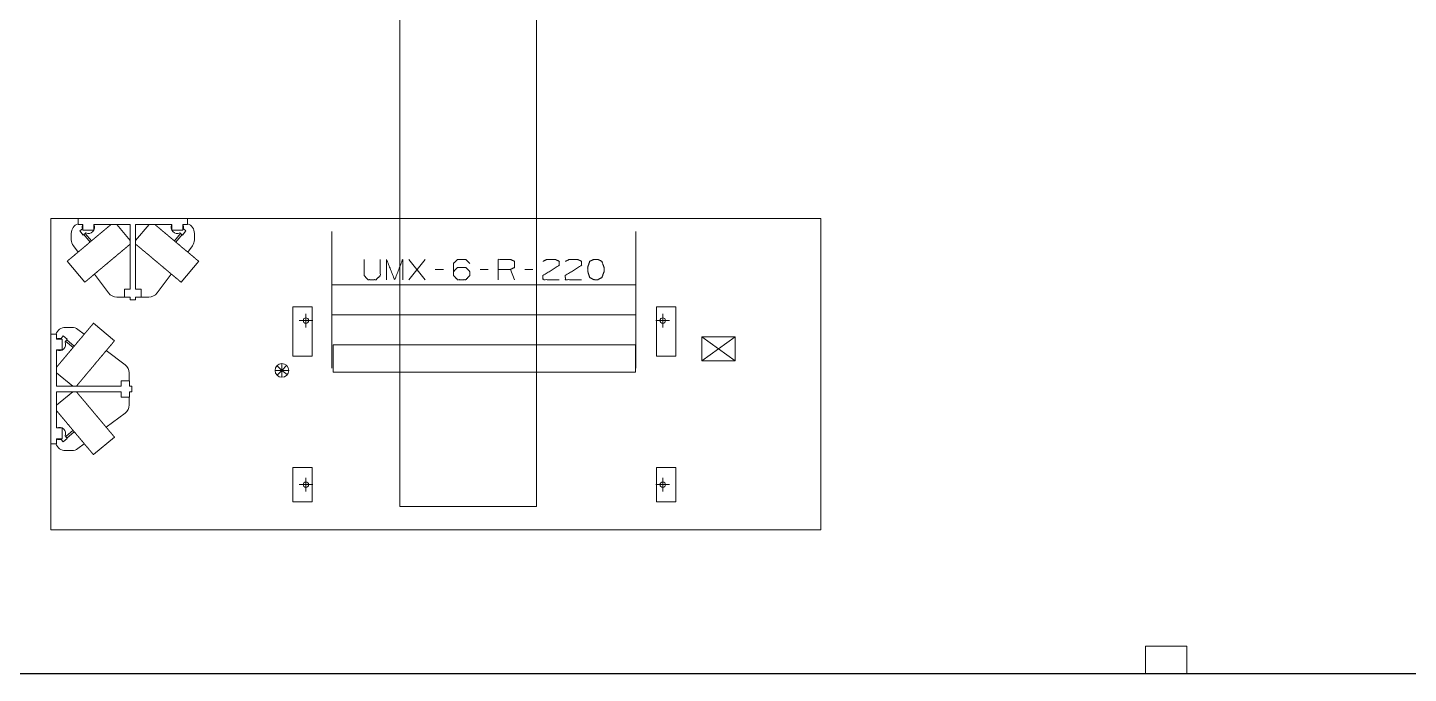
# Model space of a CAD drawing. Header units: millimetres. Extents: x 3056 to 110866, y 16649 to 58349.
# Drawn here: x 21587 to 31676, y 16649 to 21369 of the extents above; entities that cross this region are included whole.
import ezdxf

# ---------------------------------------------------------------- set-up
doc = ezdxf.new("R2010")
doc.units = ezdxf.units.MM
doc.layers.add('1', color=7, linetype='Continuous', true_color=0xffffff)

msp = doc.modelspace()

# ---------------------------------------------------------------- linework, layer by layer
at = {"layer": '1', "color": 143, "linetype": 'Continuous', "lineweight": 13}
for p, q in [((24306, 54363), (24306, 17870)), ((25306, 17870), (25306, 52663)), ((110866, 16649), (3056, 16649))]:
    msp.add_line(p, q, dxfattribs=at)
at = {"layer": '1', "color": 80, "linetype": 'Continuous', "lineweight": 13}
for p, q in [((21756, 17699), (21756, 19973)), ((21756, 17699), (21756, 19973)), ((21756, 19973), (27383, 19973)), ((21756, 19973), (27383, 19973)), ((21956, 19973), (21956, 19930)), ((21956, 19930), (21991, 19930)), ((21988, 19899), (21969, 19883)), ((21994, 19853), (21969, 19883)), ((21991, 19930), (21991, 19890)), ((22071, 19890), (21991, 19890)), ((22071, 19930), (22336, 19930)), ((22071, 19930), (22071, 19890)), ((22336, 19813), (22238, 19930)), ((22336, 19930), (22336, 19458)), ((22376, 19930), (22376, 19458)), ((22475, 19930), (22376, 19813)), ((22376, 19930), (22641, 19930)), ((22641, 19930), (22641, 19890)), ((22721, 19890), (22641, 19890)), ((22719, 19853), (22744, 19883)), ((22721, 19930), (22721, 19890)), ((22721, 19930), (22756, 19930)), ((22725, 19899), (22744, 19883)), ((22756, 19973), (22756, 19930)), ((27383, 19973), (27383, 17699)), ((27383, 19973), (27383, 17699)), ((21906, 19819), (21906, 19865)), ((22013, 19869), (21994, 19853)), ((21998, 19856), (22043, 19802)), ((22054, 19811), (22008, 19865)), ((22705, 19865), (22659, 19811)), ((22670, 19802), (22715, 19856)), ((22700, 19869), (22719, 19853)), ((22806, 19865), (22806, 19819)), ((21921, 19774), (21956, 19728)), ((22757, 19728), (22791, 19774)), ((24373, 19527), (24491, 19675)), ((24491, 19527), (24373, 19675)), ((21876, 19662), (22005, 19508)), ((22708, 19508), (22837, 19662)), ((24625, 19602), (24566, 19602)), ((24952, 19602), (24893, 19602)), ((25145, 19527), (25115, 19602)), ((25279, 19602), (25219, 19602)), ((22076, 19568), (22179, 19430)), ((22533, 19430), (22637, 19568)), ((26031, 19489), (23811, 19489)), ((22296, 19400), (22239, 19400)), ((22296, 19458), (22296, 19398)), ((22336, 19458), (22296, 19458)), ((22336, 19398), (22296, 19398)), ((22336, 19398), (22336, 19380)), ((22376, 19380), (22336, 19380)), ((22376, 19458), (22416, 19458)), ((22376, 19398), (22416, 19398)), ((22376, 19398), (22376, 19380)), ((22377, 19396), (22376, 19396)), ((22377, 19396), (22377, 19398)), ((22416, 19458), (22416, 19398)), ((22473, 19400), (22416, 19400)), ((23526, 19328), (23526, 18968)), ((23666, 19328), (23526, 19328)), ((23620, 19278), (23620, 19178)), ((23666, 18968), (23666, 19328)), ((23811, 19270), (26031, 19270)), ((26323, 19328), (26183, 19328)), ((26183, 19328), (26183, 18968)), ((26228, 19278), (26228, 19178)), ((26323, 18968), (26323, 19328)), ((21864, 19178), (21910, 19178)), ((22221, 19080), (22068, 19209)), ((23570, 19228), (23670, 19228)), ((26178, 19228), (26278, 19228)), ((21756, 19128), (21799, 19128)), ((21799, 19093), (21799, 19128)), ((21799, 19093), (21839, 19093)), ((21831, 19097), (21846, 19116)), ((21839, 19093), (21839, 19013)), ((21876, 19091), (21846, 19116)), ((21861, 19072), (21876, 19091)), ((21865, 19076), (21919, 19031)), ((21928, 19042), (21874, 19087)), ((22001, 19129), (21955, 19163)), ((26514, 18934), (26514, 19108)), ((26758, 18934), (26514, 19108)), ((26514, 19108), (26758, 19108)), ((26758, 19108), (26636, 19021)), ((26758, 19108), (26758, 18934)), ((21799, 19013), (21839, 19013)), ((21799, 18748), (21799, 19013)), ((22299, 18905), (22162, 19009)), ((23526, 18968), (23666, 18968)), ((23820, 19051), (26028, 19051)), ((23820, 18851), (23820, 19051)), ((26028, 19051), (26028, 18851)), ((26183, 18968), (26323, 18968)), ((26514, 18934), (26636, 19021)), ((23445, 18864), (23409, 18899)), ((23445, 18864), (23445, 18914)), ((23445, 18864), (23480, 18901)), ((26758, 18934), (26514, 18934)), ((21799, 18847), (21917, 18748)), ((22271, 18788), (22331, 18788)), ((22271, 18748), (22271, 18788)), ((22329, 18845), (22329, 18788)), ((22331, 18748), (22331, 18788)), ((23445, 18864), (23395, 18864)), ((23445, 18864), (23411, 18828)), ((23445, 18864), (23484, 18833)), ((23445, 18864), (23445, 18814)), ((23445, 18864), (23495, 18864)), ((26028, 18851), (23820, 18851)), ((21799, 18748), (22271, 18748)), ((21799, 18443), (21799, 18708)), ((21917, 18708), (21799, 18610)), ((21799, 18708), (22271, 18708)), ((22271, 18708), (22271, 18668)), ((22271, 18668), (22331, 18668)), ((22329, 18668), (22329, 18611)), ((22334, 18749), (22331, 18749)), ((22331, 18748), (22349, 18748)), ((22331, 18708), (22349, 18708)), ((22331, 18708), (22331, 18668)), ((22334, 18749), (22334, 18748)), ((22349, 18748), (22349, 18708)), ((22162, 18448), (22299, 18551)), ((21799, 18443), (21839, 18443)), ((21799, 18363), (21839, 18363)), ((21799, 18328), (21799, 18363)), ((21839, 18443), (21839, 18363)), ((21876, 18366), (21846, 18341)), ((21861, 18385), (21876, 18366)), ((21919, 18426), (21865, 18380)), ((21874, 18369), (21928, 18415)), ((22068, 18248), (22221, 18377)), ((21756, 18328), (21799, 18328)), ((21831, 18359), (21846, 18341)), ((21910, 18278), (21864, 18278)), ((21955, 18293), (22001, 18328)), ((23526, 18154), (23526, 17904)), ((23666, 18154), (23526, 18154)), ((23620, 18079), (23620, 17979)), ((23666, 17904), (23666, 18154)), ((26183, 18154), (26183, 17904)), ((26323, 18154), (26183, 18154)), ((26228, 18079), (26228, 17979)), ((26323, 17904), (26323, 18154)), ((23570, 18029), (23670, 18029)), ((26178, 18029), (26278, 18029)), ((23526, 17904), (23666, 17904)), ((26183, 17904), (26323, 17904)), ((27383, 17699), (21756, 17699)), ((27383, 17699), (21756, 17699))]:
    msp.add_line(p, q, dxfattribs=at)
at = {"layer": '1', "color": 9, "linetype": 'Continuous', "lineweight": 13}
for p, q in [((24306, 18649), (24306, 17870)), ((25306, 17870), (25306, 18649)), ((24306, 17870), (25306, 17870)), ((30056, 16849), (29756, 16849)), ((29756, 16849), (29756, 16649)), ((30056, 16649), (30056, 16849))]:
    msp.add_line(p, q, dxfattribs=at)
at = {"layer": '1', "color": 143, "linetype": 'Continuous', "lineweight": 25}
msp.add_line((3056, 16649), (110866, 16649), dxfattribs=at)
at = {"layer": '1', "color": 43, "linetype": 'Continuous', "lineweight": 13}
msp.add_line((110866, 16649), (3056, 16649), dxfattribs=at)
msp.add_line((110866, 16649), (3056, 16649), dxfattribs=at)
at = {"layer": '1', "color": 43, "linetype": 'Continuous', "lineweight": 25}
msp.add_line((3056, 16649), (110866, 16649), dxfattribs=at)
msp.add_line((3056, 16649), (110866, 16649), dxfattribs=at)
at = {"layer": '1', "color": 80, "linetype": 'Continuous', "lineweight": 13}
for centre, radius in [((23620, 19228), 20), ((26228, 19228), 20), ((23445, 18864), 50), ((23620, 18029), 20), ((26228, 18029), 20)]:
    msp.add_circle(centre, radius, dxfattribs=at)
for centre, radius, start, end in [((21981, 19865), 75, 109.4723, 180), ((22031, 19910), 45.2, 153.7683, 194.2622), ((22031, 19910), 45.2, 245.7378, 26.2321), ((22681, 19910), 45.2, 153.7679, 294.2622), ((22681, 19910), 45.2, 345.7378, 26.2317), ((22731, 19865), 75, 0, 70.5277), ((21981, 19819), 75, 180, 216.8699), ((22731, 19819), 75, 323.1301, 0), ((22239, 19475), 75, 216.8699, 270), ((22473, 19475), 75, 270, 323.1301), ((21864, 19103), 75, 90, 160.5277), ((21910, 19103), 75, 53.1301, 90), ((21819, 19053), 45.2, 75.7378, 116.2317), ((21819, 19053), 45.2, 243.7679, 24.2622), ((22254, 18845), 75, 0, 53.1301), ((22254, 18611), 75, 306.8699, 360), ((21819, 18403), 45.2, 335.7378, 116.2321), ((21819, 18403), 45.2, 243.7683, 284.2622), ((21864, 18353), 75, 199.4723, 270), ((21910, 18353), 75, 270, 306.8699)]:
    msp.add_arc(centre, radius, start, end, dxfattribs=at)
for points, knots in [([(22196, 19930), (22194, 19928), (22191, 19926), (22188, 19923), (22185, 19920), (22181, 19918), (22178, 19915), (22174, 19912), (22173, 19910), (22169, 19907), (22165, 19904), (22161, 19901), (22159, 19899), (22155, 19896), (22151, 19892), (22147, 19889), (22145, 19887), (22140, 19883), (22136, 19880), (22134, 19878), (22129, 19874), (22127, 19872), (22122, 19868), (22120, 19866), (22115, 19862), (22112, 19860), (22108, 19856), (22105, 19854), (22100, 19850), (22095, 19845), (22090, 19841), (22085, 19837), (22080, 19833), (22075, 19828), (22070, 19824), (22064, 19820), (22059, 19815), (22057, 19813), (22051, 19809), (22046, 19804), (22044, 19802), (22038, 19798), (22033, 19793), (22028, 19789), (22023, 19785), (22018, 19780), (22015, 19778), (22010, 19774), (22008, 19772), (22003, 19768), (21998, 19763), (21995, 19761), (21990, 19757), (21988, 19755), (21985, 19753), (21980, 19749), (21976, 19745), (21973, 19743), (21969, 19739), (21964, 19735), (21962, 19734), (21957, 19730), (21953, 19726), (21949, 19722), (21944, 19719), (21940, 19716), (21938, 19714), (21934, 19711), (21931, 19707), (21927, 19704), (21923, 19701), (21920, 19698), (21918, 19697), (21915, 19694), (21911, 19691), (21908, 19689), (21905, 19686), (21902, 19684), (21901, 19683), (21898, 19680), (21897, 19679), (21895, 19677), (21894, 19676), (21891, 19674), (21889, 19673), (21887, 19671), (21886, 19670), (21885, 19669), (21883, 19668), (21883, 19667), (21882, 19666), (21881, 19665), (21880, 19665), (21879, 19664), (21879, 19664), (21878, 19663), (21878, 19663), (21877, 19663), (21877, 19663), (21877, 19662), (21877, 19662), (21877, 19662), (21876, 19662), (21876, 19662), (21876, 19662), (21876, 19662)], [0, 0, 0.008593, 0.017599, 0.027012, 0.036823, 0.047022, 0.057601, 0.068549, 0.0742, 0.085683, 0.097509, 0.109668, 0.115827, 0.128467, 0.14141, 0.154643, 0.161402, 0.175053, 0.188964, 0.195984, 0.210267, 0.217523, 0.232144, 0.23951, 0.254444, 0.262003, 0.277214, 0.28486, 0.30032, 0.315928, 0.331667, 0.347526, 0.36349, 0.379541, 0.39567, 0.411858, 0.428091, 0.436223, 0.452494, 0.468776, 0.476915, 0.493181, 0.509419, 0.525611, 0.541749, 0.557809, 0.565795, 0.58172, 0.589654, 0.605411, 0.621033, 0.628769, 0.644166, 0.651826, 0.659399, 0.674445, 0.689303, 0.696678, 0.711216, 0.725528, 0.732563, 0.746502, 0.760184, 0.773592, 0.786715, 0.799541, 0.805878, 0.818239, 0.83027, 0.841966, 0.853314, 0.864304, 0.869616, 0.880047, 0.890096, 0.899754, 0.909012, 0.917861, 0.922182, 0.930402, 0.934296, 0.941871, 0.945547, 0.952461, 0.958924, 0.964935, 0.970483, 0.973026, 0.977873, 0.980181, 0.98225, 0.986151, 0.987981, 0.991162, 0.992511, 0.993857, 0.994962, 0.996065, 0.996926, 0.997787, 0.9984, 0.999016, 0.999387, 0.999755, 0.999879, 1, 1]), ([(22837, 19662), (22837, 19662), (22837, 19662), (22836, 19662), (22836, 19662), (22836, 19662), (22836, 19663), (22835, 19663), (22835, 19663), (22834, 19664), (22834, 19664), (22833, 19664), (22833, 19665), (22832, 19665), (22832, 19666), (22830, 19667), (22829, 19668), (22828, 19669), (22827, 19670), (22826, 19671), (22824, 19673), (22822, 19674), (22819, 19676), (22818, 19677), (22816, 19679), (22814, 19680), (22813, 19681), (22810, 19684), (22808, 19686), (22806, 19687), (22803, 19690), (22800, 19693), (22797, 19695), (22793, 19698), (22792, 19700), (22790, 19701), (22788, 19703), (22784, 19706), (22780, 19709), (22779, 19711), (22775, 19714), (22771, 19717), (22766, 19721), (22762, 19724), (22760, 19726), (22758, 19728), (22756, 19730), (22751, 19734), (22749, 19735), (22744, 19739), (22740, 19743), (22735, 19747), (22730, 19751), (22725, 19755), (22720, 19759), (22715, 19763), (22710, 19768), (22705, 19772), (22703, 19774), (22698, 19778), (22693, 19783), (22690, 19785), (22687, 19787), (22682, 19791), (22680, 19793), (22677, 19796), (22674, 19798), (22669, 19802), (22667, 19804), (22661, 19809), (22659, 19811), (22654, 19815), (22648, 19820), (22643, 19824), (22641, 19826), (22636, 19830), (22630, 19835), (22628, 19837), (22623, 19841), (22620, 19843), (22615, 19848), (22610, 19852), (22608, 19854), (22603, 19858), (22598, 19862), (22593, 19866), (22591, 19868), (22586, 19872), (22584, 19874), (22579, 19878), (22575, 19881), (22570, 19885), (22566, 19889), (22564, 19891), (22562, 19892), (22558, 19896), (22556, 19897), (22552, 19901), (22550, 19902), (22548, 19904), (22544, 19907), (22540, 19910), (22537, 19913), (22535, 19915), (22532, 19918), (22528, 19920), (22525, 19923), (22524, 19924), (22522, 19926), (22521, 19927), (22518, 19929), (22517, 19930)], [0, 0, 0.000247, 0.000613, 0.000984, 0.001597, 0.002216, 0.003076, 0.00504, 0.006143, 0.007489, 0.008838, 0.010431, 0.012019, 0.013851, 0.01568, 0.019821, 0.024432, 0.026976, 0.029517, 0.035068, 0.041078, 0.047541, 0.054453, 0.058129, 0.065702, 0.069601, 0.07371, 0.082139, 0.09099, 0.095513, 0.104976, 0.114829, 0.125076, 0.135698, 0.141192, 0.146683, 0.15236, 0.163882, 0.175745, 0.18176, 0.194124, 0.206795, 0.219771, 0.233043, 0.239815, 0.24659, 0.253495, 0.267436, 0.274471, 0.288785, 0.303324, 0.318076, 0.33303, 0.348171, 0.363493, 0.378967, 0.394588, 0.410342, 0.418281, 0.434204, 0.450221, 0.458252, 0.466321, 0.482486, 0.49058, 0.498701, 0.50682, 0.523084, 0.531225, 0.547507, 0.555644, 0.571908, 0.588141, 0.604331, 0.612391, 0.628482, 0.644493, 0.652474, 0.668329, 0.676203, 0.691876, 0.707406, 0.715136, 0.730434, 0.745557, 0.760491, 0.767856, 0.782478, 0.789734, 0.804016, 0.818053, 0.831839, 0.845358, 0.851973, 0.85859, 0.871533, 0.87785, 0.89033, 0.896494, 0.902489, 0.914315, 0.925797, 0.936927, 0.942399, 0.952978, 0.963178, 0.972988, 0.977693, 0.982401, 0.986902, 0.995703, 1, 1]), ([(23811, 19880), (23811, 19880), (23811, 19880), (23811, 19879), (23811, 19879), (23811, 19878), (23811, 19877), (23811, 19876), (23811, 19874), (23811, 19872), (23811, 19871), (23811, 19868), (23811, 19866), (23811, 19864), (23811, 19861), (23811, 19858), (23811, 19855), (23811, 19852), (23811, 19848), (23811, 19845), (23811, 19841), (23811, 19837), (23811, 19833), (23811, 19828), (23811, 19824), (23811, 19819), (23811, 19814), (23811, 19809), (23811, 19803), (23811, 19798), (23811, 19792), (23811, 19789), (23811, 19783), (23811, 19777), (23811, 19771), (23811, 19764), (23811, 19761), (23811, 19754), (23811, 19748), (23811, 19741), (23811, 19737), (23811, 19730), (23811, 19723), (23811, 19715), (23811, 19707), (23811, 19700), (23811, 19692), (23811, 19684), (23811, 19675), (23811, 19671), (23811, 19663), (23811, 19655), (23811, 19646), (23811, 19637), (23811, 19628), (23811, 19620), (23811, 19611), (23811, 19601), (23811, 19592), (23811, 19583), (23811, 19574), (23811, 19564), (23811, 19555), (23811, 19545), (23811, 19535), (23811, 19531), (23811, 19521), (23811, 19511), (23811, 19501), (23811, 19491), (23811, 19481), (23811, 19471), (23811, 19461), (23811, 19451), (23811, 19441), (23811, 19431), (23811, 19421), (23811, 19411), (23811, 19400), (23811, 19390), (23811, 19380)], [0, 0, 0.000209, 0.000833, 0.001352, 0.002601, 0.004262, 0.006339, 0.008829, 0.011734, 0.015047, 0.018772, 0.022905, 0.027443, 0.032388, 0.037732, 0.043479, 0.049625, 0.056166, 0.063098, 0.070421, 0.078131, 0.086225, 0.0947, 0.10355, 0.112773, 0.122367, 0.132323, 0.142645, 0.153321, 0.164348, 0.175723, 0.181499, 0.193389, 0.205613, 0.218167, 0.23105, 0.237649, 0.251007, 0.264678, 0.278654, 0.285718, 0.300143, 0.314859, 0.329858, 0.345138, 0.36069, 0.37651, 0.392588, 0.408919, 0.417208, 0.433903, 0.450836, 0.467995, 0.485378, 0.502973, 0.520776, 0.538779, 0.556971, 0.575352, 0.593907, 0.612629, 0.631515, 0.650554, 0.669739, 0.689059, 0.698754, 0.718267, 0.737899, 0.757637, 0.777478, 0.797411, 0.81743, 0.837522, 0.857683, 0.877905, 0.898175, 0.91849, 0.938839, 0.959212, 0.979601, 1, 1]), ([(26031, 19380), (26031, 19390), (26031, 19400), (26031, 19411), (26031, 19421), (26031, 19431), (26031, 19441), (26031, 19451), (26031, 19461), (26031, 19471), (26031, 19481), (26031, 19491), (26031, 19501), (26031, 19511), (26031, 19521), (26031, 19531), (26031, 19540), (26031, 19550), (26031, 19559), (26031, 19569), (26031, 19578), (26031, 19588), (26031, 19597), (26031, 19601), (26031, 19611), (26031, 19620), (26031, 19628), (26031, 19637), (26031, 19646), (26031, 19655), (26031, 19663), (26031, 19671), (26031, 19680), (26031, 19688), (26031, 19696), (26031, 19703), (26031, 19711), (26031, 19719), (26031, 19726), (26031, 19733), (26031, 19737), (26031, 19744), (26031, 19751), (26031, 19758), (26031, 19764), (26031, 19771), (26031, 19777), (26031, 19783), (26031, 19786), (26031, 19792), (26031, 19798), (26031, 19803), (26031, 19809), (26031, 19814), (26031, 19816), (26031, 19821), (26031, 19826), (26031, 19830), (26031, 19833), (26031, 19837), (26031, 19841), (26031, 19845), (26031, 19848), (26031, 19852), (26031, 19855), (26031, 19857), (26031, 19860), (26031, 19862), (26031, 19865), (26031, 19867), (26031, 19870), (26031, 19872), (26031, 19872), (26031, 19874), (26031, 19876), (26031, 19877), (26031, 19878), (26031, 19879), (26031, 19879), (26031, 19880), (26031, 19880), (26031, 19880)], [0, 0, 0.020399, 0.040788, 0.061161, 0.08151, 0.101825, 0.122095, 0.142317, 0.162478, 0.18257, 0.202589, 0.222522, 0.242363, 0.262101, 0.281733, 0.301246, 0.320635, 0.339889, 0.359002, 0.377968, 0.396774, 0.415414, 0.433885, 0.443029, 0.461221, 0.479224, 0.497027, 0.514622, 0.532005, 0.549164, 0.566097, 0.582792, 0.599246, 0.61545, 0.631399, 0.647086, 0.6625, 0.67764, 0.692499, 0.707069, 0.714282, 0.728411, 0.742235, 0.75575, 0.76895, 0.781833, 0.794387, 0.806611, 0.812556, 0.824277, 0.835652, 0.846679, 0.857355, 0.867677, 0.872746, 0.882522, 0.891931, 0.900969, 0.9053, 0.913775, 0.921869, 0.929579, 0.936902, 0.943834, 0.950375, 0.953547, 0.959492, 0.965041, 0.970187, 0.974928, 0.979265, 0.983194, 0.984953, 0.988266, 0.991171, 0.993661, 0.995738, 0.997399, 0.998648, 0.999479, 0.999897, 1, 1]), ([(22336, 19787), (22334, 19785), (22332, 19783), (22330, 19781), (22329, 19780), (22327, 19779), (22325, 19777), (22322, 19775), (22319, 19772), (22316, 19770), (22313, 19767), (22311, 19766), (22310, 19764), (22306, 19761), (22303, 19759), (22301, 19757), (22297, 19754), (22294, 19751), (22290, 19747), (22288, 19746), (22284, 19742), (22282, 19741), (22279, 19739), (22275, 19735), (22273, 19734), (22271, 19732), (22266, 19728), (22264, 19726), (22260, 19722), (22257, 19720), (22253, 19717), (22248, 19713), (22243, 19709), (22238, 19705), (22234, 19700), (22229, 19696), (22226, 19694), (22221, 19690), (22216, 19686), (22213, 19684), (22208, 19679), (22203, 19675), (22201, 19673), (22195, 19668), (22190, 19664), (22185, 19660), (22182, 19658), (22177, 19653), (22172, 19649), (22167, 19644), (22164, 19642), (22159, 19638), (22154, 19634), (22149, 19629), (22146, 19627), (22141, 19623), (22136, 19619), (22131, 19614), (22126, 19610), (22121, 19606), (22116, 19602), (22111, 19598), (22106, 19594), (22104, 19592), (22099, 19588), (22095, 19584), (22093, 19582), (22088, 19578), (22086, 19576), (22081, 19573), (22079, 19571), (22075, 19567), (22071, 19564), (22067, 19561), (22063, 19557), (22059, 19554), (22055, 19551), (22052, 19548), (22050, 19546), (22046, 19543), (22043, 19541), (22040, 19538), (22037, 19535), (22035, 19534), (22034, 19533), (22031, 19531), (22028, 19528), (22026, 19526), (22023, 19524), (22022, 19523), (22021, 19522), (22019, 19520), (22018, 19519), (22017, 19519), (22015, 19517), (22013, 19516), (22012, 19514), (22011, 19514), (22010, 19513), (22009, 19512), (22009, 19512), (22008, 19511), (22008, 19511), (22007, 19510), (22007, 19510), (22006, 19510), (22006, 19509), (22005, 19509), (22005, 19509), (22005, 19509), (22005, 19509), (22005, 19509), (22005, 19508)], [0, 0, 0.006206, 0.012844, 0.01991, 0.023653, 0.0274, 0.035298, 0.043608, 0.052311, 0.06141, 0.070889, 0.075816, 0.080741, 0.090964, 0.101535, 0.106996, 0.118084, 0.129506, 0.141247, 0.147193, 0.159396, 0.165643, 0.171893, 0.184671, 0.191191, 0.197715, 0.211021, 0.217798, 0.231464, 0.238361, 0.252368, 0.266583, 0.280991, 0.295585, 0.310343, 0.325258, 0.33279, 0.347911, 0.363154, 0.370805, 0.386202, 0.40169, 0.409469, 0.425054, 0.440692, 0.456365, 0.464211, 0.479911, 0.495616, 0.511306, 0.519137, 0.534774, 0.550364, 0.565891, 0.573638, 0.589043, 0.604349, 0.619543, 0.634608, 0.649532, 0.664304, 0.678905, 0.693327, 0.700442, 0.714564, 0.728473, 0.735371, 0.748938, 0.7556, 0.768789, 0.775321, 0.788116, 0.800626, 0.812846, 0.824765, 0.836365, 0.847641, 0.858584, 0.863882, 0.8743, 0.884358, 0.894045, 0.903357, 0.907917, 0.912283, 0.920814, 0.928942, 0.93666, 0.943961, 0.947505, 0.950838, 0.957285, 0.960401, 0.963299, 0.968872, 0.973996, 0.97867, 0.980892, 0.98289, 0.986648, 0.988413, 0.989946, 0.99148, 0.992778, 0.994078, 0.996207, 0.997038, 0.997866, 0.99905, 0.999406, 0.999764, 0.999881, 1, 1]), ([(22708, 19508), (22708, 19509), (22708, 19509), (22708, 19509), (22708, 19509), (22707, 19509), (22707, 19509), (22707, 19510), (22707, 19510), (22706, 19510), (22706, 19510), (22705, 19511), (22705, 19511), (22704, 19512), (22704, 19512), (22703, 19513), (22702, 19514), (22700, 19515), (22699, 19516), (22697, 19518), (22696, 19519), (22694, 19520), (22692, 19522), (22690, 19524), (22687, 19526), (22686, 19527), (22685, 19528), (22682, 19531), (22681, 19532), (22679, 19533), (22678, 19534), (22675, 19537), (22671, 19539), (22670, 19541), (22666, 19543), (22665, 19545), (22663, 19546), (22659, 19549), (22656, 19552), (22652, 19556), (22650, 19557), (22646, 19561), (22642, 19564), (22638, 19567), (22634, 19571), (22629, 19575), (22627, 19576), (22623, 19580), (22620, 19582), (22616, 19586), (22611, 19590), (22606, 19594), (22602, 19598), (22597, 19602), (22592, 19606), (22589, 19608), (22584, 19612), (22579, 19616), (22577, 19619), (22572, 19623), (22567, 19627), (22564, 19629), (22559, 19634), (22556, 19636), (22551, 19640), (22549, 19642), (22546, 19644), (22543, 19647), (22541, 19649), (22536, 19653), (22530, 19658), (22525, 19662), (22523, 19664), (22517, 19668), (22512, 19673), (22510, 19675), (22507, 19677), (22502, 19681), (22497, 19686), (22492, 19690), (22487, 19694), (22484, 19696), (22479, 19700), (22475, 19705), (22470, 19709), (22465, 19713), (22460, 19717), (22456, 19720), (22451, 19724), (22446, 19728), (22442, 19732), (22438, 19735), (22433, 19739), (22429, 19742), (22427, 19744), (22423, 19747), (22419, 19751), (22416, 19754), (22412, 19757), (22408, 19760), (22405, 19763), (22403, 19764), (22400, 19767), (22398, 19768), (22395, 19771), (22394, 19772), (22392, 19773), (22390, 19776), (22388, 19777), (22387, 19778), (22384, 19780), (22383, 19781), (22382, 19782), (22380, 19784), (22379, 19785), (22376, 19787)], [0, 0, 0.000115, 0.000592, 0.00095, 0.00154, 0.002132, 0.00296, 0.003791, 0.004858, 0.00592, 0.007219, 0.00852, 0.010051, 0.011584, 0.013347, 0.015115, 0.019105, 0.023555, 0.028454, 0.033804, 0.036701, 0.042715, 0.04916, 0.056036, 0.06334, 0.067094, 0.071056, 0.079184, 0.08335, 0.087717, 0.092083, 0.101199, 0.110707, 0.115642, 0.1257, 0.130818, 0.136118, 0.146887, 0.157993, 0.169432, 0.175235, 0.187154, 0.199374, 0.211882, 0.224677, 0.23774, 0.2444, 0.257843, 0.264629, 0.278423, 0.292445, 0.306673, 0.321095, 0.335693, 0.350466, 0.35793, 0.372921, 0.388052, 0.395651, 0.410952, 0.426362, 0.434106, 0.449631, 0.457414, 0.473032, 0.480863, 0.488692, 0.496538, 0.504381, 0.520086, 0.535789, 0.551475, 0.559306, 0.574941, 0.590527, 0.59831, 0.606049, 0.621492, 0.636846, 0.652089, 0.66721, 0.674742, 0.689657, 0.704415, 0.719009, 0.733417, 0.747632, 0.761639, 0.775423, 0.788974, 0.802281, 0.815329, 0.828107, 0.8406, 0.8467, 0.858753, 0.870494, 0.881916, 0.893004, 0.903749, 0.914148, 0.919255, 0.929111, 0.933851, 0.943137, 0.947689, 0.952039, 0.960547, 0.964697, 0.968651, 0.976343, 0.98009, 0.983618, 0.990476, 0.993794, 1, 1]), ([(24046, 19675), (24046, 19557), (24074, 19527), (24133, 19527), (24164, 19557), (24164, 19675)], [0, 0, 0.311784, 0.419154, 0.575046, 0.688216, 1, 1]), ([(24209, 19527), (24209, 19675), (24269, 19527), (24328, 19675), (24328, 19527)], [0, 0, 0.240728, 0.5, 0.759272, 1, 1]), ([(24699, 19586), (24728, 19616), (24789, 19616), (24818, 19586), (24818, 19557), (24789, 19527), (24728, 19527), (24699, 19557), (24699, 19646), (24728, 19675), (24789, 19675), (24818, 19646)], [0, 0, 0.074327, 0.18508, 0.26139, 0.315347, 0.391657, 0.50241, 0.576737, 0.73861, 0.812938, 0.92369, 1, 1]), ([(25026, 19527), (25026, 19675), (25115, 19675), (25145, 19661), (25145, 19616), (25115, 19602), (25026, 19602)], [0, 0, 0.339228, 0.542762, 0.617837, 0.721391, 0.796466, 1, 1]), ([(25353, 19661), (25381, 19675), (25442, 19675), (25472, 19661), (25472, 19632), (25352, 19557), (25353, 19527), (25472, 19527)], [0, 0, 0.070635, 0.207523, 0.281312, 0.348, 0.666469, 0.733249, 1, 1]), ([(25517, 19661), (25545, 19675), (25606, 19675), (25635, 19661), (25635, 19632), (25515, 19557), (25517, 19527), (25635, 19527)], [0, 0, 0.070635, 0.207517, 0.28131, 0.347997, 0.66647, 0.73325, 1, 1]), ([(25754, 19527), (25783, 19543), (25799, 19586), (25799, 19616), (25783, 19661), (25754, 19675), (25724, 19675), (25694, 19661), (25679, 19616), (25680, 19586), (25694, 19543), (25724, 19527), (25754, 19527)], [0, 0, 0.076268, 0.181884, 0.249378, 0.358346, 0.433026, 0.500522, 0.575202, 0.684172, 0.751759, 0.856235, 0.932503, 1, 1]), ([(23811, 19380), (23811, 19375), (23811, 19365), (23811, 19354), (23811, 19344), (23811, 19334), (23811, 19324), (23811, 19314), (23811, 19304), (23811, 19294), (23811, 19284), (23811, 19274), (23811, 19264), (23811, 19254), (23811, 19244), (23811, 19234), (23811, 19224), (23811, 19215), (23811, 19205), (23811, 19196), (23811, 19186), (23811, 19177), (23811, 19168), (23811, 19158), (23811, 19149), (23811, 19140), (23811, 19131), (23811, 19123), (23811, 19114), (23811, 19105), (23811, 19097), (23811, 19089), (23811, 19080), (23811, 19072), (23811, 19064), (23811, 19056), (23811, 19049), (23811, 19045), (23811, 19037), (23811, 19030), (23811, 19023), (23811, 19016), (23811, 19012), (23811, 19005), (23811, 18999), (23811, 18992), (23811, 18989), (23811, 18983), (23811, 18977), (23811, 18971), (23811, 18965), (23811, 18959), (23811, 18954), (23811, 18949), (23811, 18944), (23811, 18939), (23811, 18934), (23811, 18929), (23811, 18925), (23811, 18921), (23811, 18917), (23811, 18913), (23811, 18910), (23811, 18908), (23811, 18905), (23811, 18902), (23811, 18899), (23811, 18896), (23811, 18894), (23811, 18891), (23811, 18889), (23811, 18887), (23811, 18886), (23811, 18884), (23811, 18883), (23811, 18882), (23811, 18881), (23811, 18881), (23811, 18880), (23811, 18880), (23811, 18880)], [0, 0, 0.0102, 0.030594, 0.050975, 0.071334, 0.091665, 0.111958, 0.132204, 0.152395, 0.172524, 0.19258, 0.212553, 0.232442, 0.252232, 0.271917, 0.291489, 0.310941, 0.330261, 0.349446, 0.368485, 0.387368, 0.406093, 0.424648, 0.443026, 0.461221, 0.479224, 0.497027, 0.514622, 0.532003, 0.549164, 0.566097, 0.582792, 0.599246, 0.61545, 0.631399, 0.647083, 0.6625, 0.670139, 0.685141, 0.699857, 0.714282, 0.728408, 0.735322, 0.74899, 0.762349, 0.77539, 0.78183, 0.794387, 0.806611, 0.818501, 0.83005, 0.841253, 0.852106, 0.862605, 0.872743, 0.88252, 0.891928, 0.900967, 0.909632, 0.917916, 0.925819, 0.933336, 0.940463, 0.943834, 0.950375, 0.956518, 0.962265, 0.967612, 0.972555, 0.977095, 0.981228, 0.984951, 0.988266, 0.991168, 0.993661, 0.995738, 0.997399, 0.998648, 0.999479, 0.999894, 1, 1]), ([(26031, 18880), (26031, 18880), (26031, 18880), (26031, 18881), (26031, 18881), (26031, 18882), (26031, 18883), (26031, 18884), (26031, 18886), (26031, 18887), (26031, 18888), (26031, 18890), (26031, 18892), (26031, 18895), (26031, 18897), (26031, 18900), (26031, 18903), (26031, 18905), (26031, 18908), (26031, 18911), (26031, 18915), (26031, 18919), (26031, 18923), (26031, 18927), (26031, 18932), (26031, 18936), (26031, 18941), (26031, 18946), (26031, 18951), (26031, 18957), (26031, 18962), (26031, 18968), (26031, 18974), (26031, 18980), (26031, 18986), (26031, 18992), (26031, 18995), (26031, 19002), (26031, 19009), (26031, 19012), (26031, 19019), (26031, 19026), (26031, 19034), (26031, 19037), (26031, 19045), (26031, 19053), (26031, 19060), (26031, 19068), (26031, 19076), (26031, 19084), (26031, 19093), (26031, 19101), (26031, 19110), (26031, 19118), (26031, 19127), (26031, 19136), (26031, 19145), (26031, 19154), (26031, 19163), (26031, 19172), (26031, 19182), (26031, 19186), (26031, 19196), (26031, 19205), (26031, 19215), (26031, 19224), (26031, 19229), (26031, 19239), (26031, 19244), (26031, 19254), (26031, 19264), (26031, 19274), (26031, 19279), (26031, 19289), (26031, 19299), (26031, 19304), (26031, 19314), (26031, 19324), (26031, 19329), (26031, 19339), (26031, 19349), (26031, 19360), (26031, 19370), (26031, 19380)], [0, 0, 0.000209, 0.000833, 0.001352, 0.002601, 0.004262, 0.006339, 0.008832, 0.011734, 0.015049, 0.016809, 0.020738, 0.025075, 0.029816, 0.034962, 0.040508, 0.046456, 0.049625, 0.056166, 0.0631, 0.070424, 0.078134, 0.086228, 0.0947, 0.103553, 0.112776, 0.122367, 0.132326, 0.142645, 0.153321, 0.164348, 0.175726, 0.187444, 0.199501, 0.211891, 0.22461, 0.23105, 0.244253, 0.257768, 0.264678, 0.278654, 0.292931, 0.307501, 0.314859, 0.329861, 0.345141, 0.360693, 0.376512, 0.392588, 0.408919, 0.425497, 0.442312, 0.459361, 0.476633, 0.494122, 0.511826, 0.52973, 0.54783, 0.566118, 0.584586, 0.603228, 0.612632, 0.631515, 0.650554, 0.669739, 0.689059, 0.698754, 0.718269, 0.728083, 0.747768, 0.767558, 0.787447, 0.797414, 0.81743, 0.837525, 0.847605, 0.867796, 0.888042, 0.898178, 0.918493, 0.938839, 0.959212, 0.979603, 1, 1]), ([(22068, 19209), (22068, 19209), (22068, 19208), (22068, 19208), (22068, 19208), (22068, 19208), (22067, 19208), (22067, 19207), (22067, 19207), (22066, 19206), (22066, 19206), (22065, 19205), (22064, 19204), (22063, 19203), (22062, 19201), (22062, 19201), (22060, 19199), (22059, 19198), (22058, 19196), (22057, 19195), (22055, 19193), (22053, 19191), (22052, 19190), (22050, 19188), (22049, 19186), (22047, 19184), (22045, 19181), (22044, 19179), (22041, 19176), (22039, 19173), (22036, 19170), (22033, 19167), (22030, 19163), (22029, 19162), (22026, 19158), (22022, 19154), (22019, 19150), (22016, 19146), (22013, 19142), (22011, 19140), (22007, 19136), (22004, 19132), (22000, 19127), (21996, 19123), (21994, 19121), (21991, 19116), (21987, 19111), (21985, 19109), (21981, 19104), (21979, 19102), (21977, 19100), (21973, 19095), (21970, 19092), (21966, 19087), (21964, 19085), (21960, 19080), (21956, 19075), (21951, 19070), (21947, 19064), (21943, 19059), (21941, 19057), (21936, 19052), (21932, 19046), (21928, 19041), (21923, 19036), (21919, 19031), (21914, 19025), (21910, 19020), (21906, 19015), (21901, 19010), (21897, 19005), (21893, 19000), (21889, 18995), (21884, 18990), (21880, 18985), (21876, 18980), (21872, 18975), (21868, 18970), (21864, 18965), (21862, 18963), (21858, 18958), (21856, 18956), (21852, 18951), (21850, 18949), (21846, 18944), (21845, 18942), (21843, 18940), (21839, 18936), (21837, 18934), (21834, 18930), (21831, 18926), (21829, 18924), (21826, 18920), (21822, 18916), (21819, 18912), (21816, 18909), (21815, 18907), (21812, 18903), (21809, 18900), (21807, 18897), (21804, 18894), (21802, 18891), (21801, 18890), (21799, 18888)], [0, 0, 0.000124, 0.000245, 0.000616, 0.000984, 0.0016, 0.002213, 0.003935, 0.00504, 0.007489, 0.008837, 0.012019, 0.013851, 0.01775, 0.022127, 0.024434, 0.029517, 0.032292, 0.03807, 0.041076, 0.047539, 0.054453, 0.058129, 0.065704, 0.069598, 0.077818, 0.08646, 0.090988, 0.100246, 0.109904, 0.119953, 0.130385, 0.141192, 0.146686, 0.158034, 0.169729, 0.18176, 0.194121, 0.206795, 0.213284, 0.226407, 0.239815, 0.253497, 0.26744, 0.274474, 0.288783, 0.303321, 0.310699, 0.325552, 0.33303, 0.340603, 0.355831, 0.363491, 0.378967, 0.38678, 0.402468, 0.418279, 0.434202, 0.450221, 0.466319, 0.474388, 0.49058, 0.50682, 0.523084, 0.539364, 0.555646, 0.571908, 0.588141, 0.604329, 0.620458, 0.636509, 0.652472, 0.668332, 0.68407, 0.699678, 0.715138, 0.730434, 0.745554, 0.760488, 0.767854, 0.782473, 0.789731, 0.804014, 0.811034, 0.824947, 0.831839, 0.838598, 0.851973, 0.85859, 0.871531, 0.884173, 0.890332, 0.902491, 0.914315, 0.925795, 0.936925, 0.942397, 0.952976, 0.963175, 0.972986, 0.982399, 0.991407, 0.995703, 1, 1]), ([(22221, 19080), (22221, 19080), (22221, 19080), (22221, 19080), (22221, 19080), (22221, 19079), (22220, 19079), (22220, 19079), (22220, 19078), (22219, 19078), (22219, 19077), (22218, 19077), (22218, 19076), (22217, 19075), (22217, 19074), (22216, 19074), (22215, 19072), (22213, 19071), (22213, 19070), (22212, 19069), (22211, 19068), (22210, 19067), (22209, 19065), (22208, 19064), (22207, 19063), (22205, 19060), (22203, 19058), (22202, 19056), (22199, 19054), (22198, 19052), (22196, 19049), (22194, 19048), (22192, 19045), (22189, 19042), (22188, 19040), (22185, 19037), (22182, 19033), (22179, 19029), (22176, 19026), (22174, 19024), (22171, 19020), (22168, 19016), (22166, 19014), (22162, 19010), (22159, 19005), (22157, 19003), (22153, 18999), (22151, 18997), (22148, 18992), (22146, 18990), (22142, 18985), (22138, 18981), (22136, 18978), (22132, 18973), (22128, 18969), (22124, 18964), (22120, 18959), (22115, 18954), (22111, 18949), (22107, 18944), (22105, 18941), (22100, 18936), (22096, 18931), (22092, 18926), (22087, 18921), (22085, 18918), (22081, 18913), (22077, 18907), (22072, 18902), (22070, 18900), (22066, 18894), (22061, 18889), (22059, 18887), (22055, 18882), (22053, 18879), (22048, 18874), (22046, 18871), (22042, 18866), (22038, 18861), (22033, 18856), (22029, 18851), (22025, 18846), (22023, 18844), (22019, 18839), (22015, 18834), (22011, 18830), (22009, 18827), (22005, 18823), (22004, 18821), (22000, 18816), (21998, 18814), (21994, 18810), (21991, 18805), (21987, 18801), (21986, 18799), (21982, 18795), (21979, 18791), (21976, 18787), (21973, 18784), (21970, 18780), (21968, 18778), (21965, 18775), (21963, 18772), (21960, 18769), (21958, 18766), (21956, 18764), (21954, 18761), (21952, 18759), (21951, 18757), (21949, 18755), (21947, 18753), (21945, 18750), (21943, 18748)], [0, 0, 0.000121, 0.000236, 0.000596, 0.00095, 0.001546, 0.002964, 0.003797, 0.005926, 0.007224, 0.008522, 0.010056, 0.013354, 0.015119, 0.017116, 0.019107, 0.023555, 0.028458, 0.031132, 0.033808, 0.036703, 0.0396, 0.045833, 0.049164, 0.052497, 0.059588, 0.0671, 0.071062, 0.07919, 0.083356, 0.092085, 0.096645, 0.105957, 0.115646, 0.120582, 0.130824, 0.141418, 0.15236, 0.163637, 0.169438, 0.181196, 0.193264, 0.199375, 0.211886, 0.224681, 0.231212, 0.244402, 0.251063, 0.26463, 0.271529, 0.285438, 0.29956, 0.306675, 0.321096, 0.335697, 0.350469, 0.365394, 0.380461, 0.395652, 0.410958, 0.418661, 0.43411, 0.449637, 0.465227, 0.480864, 0.488695, 0.504385, 0.52009, 0.53579, 0.543636, 0.559309, 0.574946, 0.582753, 0.598311, 0.606055, 0.621497, 0.629198, 0.644497, 0.659682, 0.674742, 0.689658, 0.704418, 0.711715, 0.726214, 0.740529, 0.754638, 0.761642, 0.775426, 0.782202, 0.795633, 0.802286, 0.815332, 0.828109, 0.840605, 0.846705, 0.858756, 0.870496, 0.881914, 0.893002, 0.903752, 0.909039, 0.919257, 0.929111, 0.938592, 0.947689, 0.952042, 0.960547, 0.968651, 0.972602, 0.98009, 0.987156, 0.993794, 1, 1]), ([(21943, 18708), (21945, 18706), (21947, 18704), (21949, 18702), (21950, 18700), (21952, 18698), (21954, 18695), (21956, 18692), (21959, 18689), (21960, 18688), (21963, 18685), (21965, 18681), (21968, 18678), (21970, 18676), (21973, 18673), (21976, 18669), (21979, 18665), (21982, 18661), (21986, 18657), (21987, 18655), (21991, 18651), (21994, 18647), (21996, 18645), (22000, 18640), (22002, 18638), (22006, 18634), (22009, 18629), (22013, 18625), (22017, 18620), (22021, 18615), (22023, 18613), (22027, 18608), (22029, 18605), (22034, 18600), (22038, 18595), (22042, 18590), (22046, 18585), (22051, 18580), (22055, 18575), (22059, 18570), (22064, 18565), (22068, 18559), (22072, 18554), (22077, 18549)], [0, 0, 0.012928, 0.026756, 0.041476, 0.049276, 0.065306, 0.082189, 0.099916, 0.118461, 0.127936, 0.147694, 0.168225, 0.189518, 0.200537, 0.222932, 0.24604, 0.269839, 0.294305, 0.319413, 0.33213, 0.358167, 0.384792, 0.398388, 0.425843, 0.439711, 0.467952, 0.496679, 0.525868, 0.55549, 0.585518, 0.600722, 0.631305, 0.646685, 0.677766, 0.709143, 0.740788, 0.772667, 0.804758, 0.837025, 0.869437, 0.901979, 0.934599, 0.967285, 1, 1]), ([(21799, 18568), (21802, 18565), (21804, 18563), (21807, 18559), (21809, 18556), (21811, 18555), (21814, 18551), (21816, 18548), (21818, 18546), (21821, 18543), (21824, 18539), (21827, 18535), (21829, 18533), (21832, 18529), (21836, 18525), (21839, 18521), (21843, 18516), (21847, 18512), (21850, 18508), (21852, 18505), (21856, 18501), (21860, 18496), (21862, 18494), (21866, 18489), (21868, 18487), (21872, 18482), (21874, 18479), (21878, 18474), (21882, 18469), (21885, 18467), (21889, 18462), (21891, 18459), (21895, 18454), (21897, 18452), (21902, 18446), (21904, 18444), (21908, 18439), (21910, 18436), (21915, 18431), (21919, 18426), (21923, 18420)], [0, 0, 0.018649, 0.038199, 0.05863, 0.079922, 0.090992, 0.113545, 0.136911, 0.148793, 0.173338, 0.198641, 0.224684, 0.238061, 0.265157, 0.292928, 0.321347, 0.350389, 0.38003, 0.410235, 0.425477, 0.456486, 0.488, 0.503987, 0.536193, 0.552403, 0.585233, 0.601842, 0.635231, 0.668951, 0.685897, 0.72006, 0.737278, 0.771821, 0.789146, 0.82399, 0.841495, 0.876569, 0.894137, 0.929371, 0.964673, 1, 1]), ([(22077, 18549), (22079, 18546), (22083, 18541), (22085, 18539), (22090, 18533), (22094, 18528), (22096, 18526), (22101, 18520), (22103, 18518), (22107, 18513), (22111, 18508), (22113, 18505), (22118, 18500), (22122, 18495), (22126, 18490), (22128, 18488), (22132, 18483), (22136, 18478), (22140, 18473), (22144, 18469), (22148, 18464), (22150, 18462), (22153, 18458), (22155, 18455), (22159, 18451), (22162, 18447), (22166, 18443), (22168, 18441), (22171, 18437), (22174, 18433), (22177, 18429), (22180, 18425), (22183, 18422), (22186, 18418), (22188, 18417), (22191, 18413), (22193, 18410), (22196, 18407), (22198, 18404), (22199, 18403), (22202, 18400), (22204, 18398), (22205, 18396), (22206, 18395), (22207, 18394), (22208, 18393), (22209, 18391), (22210, 18390), (22212, 18388), (22213, 18386), (22214, 18385), (22215, 18384), (22216, 18383), (22217, 18382), (22218, 18381), (22218, 18380), (22219, 18379), (22219, 18379), (22220, 18379), (22220, 18378), (22220, 18378), (22220, 18378), (22221, 18377), (22221, 18377), (22221, 18377), (22221, 18377), (22221, 18377), (22221, 18377), (22221, 18377)], [0, 0, 0.015104, 0.045294, 0.060381, 0.0905, 0.12054, 0.135501, 0.165362, 0.180256, 0.209883, 0.239318, 0.253929, 0.283018, 0.311856, 0.340406, 0.354604, 0.382682, 0.410414, 0.437767, 0.464723, 0.491257, 0.504295, 0.53014, 0.542948, 0.568064, 0.592662, 0.616717, 0.628465, 0.651669, 0.674272, 0.696265, 0.717621, 0.738325, 0.758349, 0.768194, 0.787183, 0.80545, 0.822978, 0.839763, 0.847768, 0.863401, 0.878237, 0.885449, 0.892268, 0.89908, 0.905494, 0.917885, 0.923877, 0.935008, 0.945292, 0.950007, 0.954715, 0.96327, 0.967102, 0.974334, 0.977723, 0.983616, 0.986115, 0.988611, 0.990661, 0.992705, 0.9943, 0.99589, 0.997037, 0.998172, 0.998857, 0.999545, 0.999767, 1, 1]), ([(21923, 18420), (21928, 18415), (21932, 18410), (21937, 18405), (21941, 18400), (21945, 18394), (21947, 18392), (21952, 18387), (21956, 18382), (21960, 18377), (21964, 18372), (21966, 18369), (21971, 18364), (21975, 18359), (21979, 18354), (21981, 18352), (21985, 18347), (21989, 18343), (21991, 18340), (21995, 18336), (21998, 18331), (22000, 18329), (22004, 18325), (22007, 18320), (22009, 18318), (22013, 18314), (22016, 18310), (22019, 18306), (22023, 18302), (22026, 18299), (22029, 18295), (22032, 18291), (22033, 18290), (22036, 18286), (22037, 18285), (22040, 18282), (22042, 18279), (22045, 18276), (22046, 18274), (22048, 18272), (22050, 18269), (22052, 18268), (22053, 18265), (22054, 18264), (22056, 18262), (22058, 18260), (22059, 18259), (22060, 18257), (22062, 18256), (22062, 18255), (22063, 18254), (22064, 18253), (22065, 18252), (22066, 18251), (22066, 18250), (22066, 18250), (22067, 18249), (22067, 18249), (22067, 18249), (22068, 18249), (22068, 18248), (22068, 18248), (22068, 18248), (22068, 18248)], [0, 0, 0.030207, 0.060381, 0.0905, 0.12054, 0.150468, 0.165363, 0.195069, 0.2246, 0.253926, 0.283019, 0.297501, 0.326205, 0.354605, 0.382684, 0.396548, 0.424092, 0.451244, 0.464724, 0.491255, 0.517338, 0.530147, 0.555508, 0.580365, 0.592664, 0.616719, 0.640212, 0.663123, 0.685426, 0.707107, 0.728141, 0.748511, 0.758356, 0.777692, 0.787182, 0.805453, 0.822981, 0.839767, 0.847775, 0.863401, 0.878237, 0.885457, 0.899088, 0.905493, 0.917888, 0.929445, 0.935016, 0.9453, 0.954719, 0.958997, 0.96327, 0.970941, 0.977727, 0.98362, 0.98612, 0.988615, 0.992705, 0.994303, 0.995898, 0.997037, 0.998177, 0.999545, 0.999775, 1, 1])]:
    msp.add_open_spline(points, degree=1, knots=knots, dxfattribs=at)

doc.saveas('drawing.dxf')
